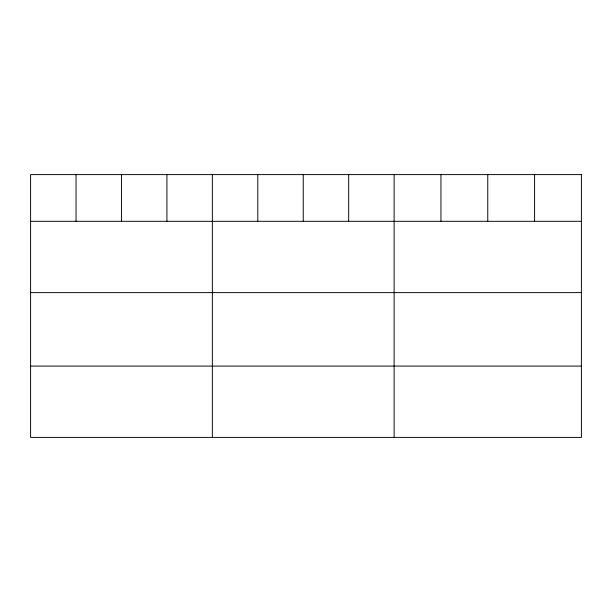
<?xml version="1.0" encoding="UTF-8"?>
<svg xmlns="http://www.w3.org/2000/svg" width="612" height="612" viewBox="0 0 612 612"><rect width="100%" height="100%" fill="white"/><g stroke="black" fill="none" stroke-linecap="round" stroke-linejoin="round"><path stroke-width="0.92" d="M30.6 221.307L581.4 221.307M30.6 292.62L581.4 292.62M30.6 366.083L581.4 366.083M534.582 174.604L534.582 221.307M487.764 174.604L487.764 221.307M440.946 174.604L440.946 221.307M394.128 174.604L394.128 437.396M348.687 174.604L348.687 221.307M303.246 174.604L303.246 221.307M257.805 174.604L257.805 221.307M212.364 174.604L212.364 437.396M166.923 174.604L166.923 221.307M121.482 174.604L121.482 221.307M76.041 174.604L76.041 221.307M581.4 174.604L30.6 174.604L30.6 437.396L581.4 437.396L581.4 174.604"/></g></svg>
